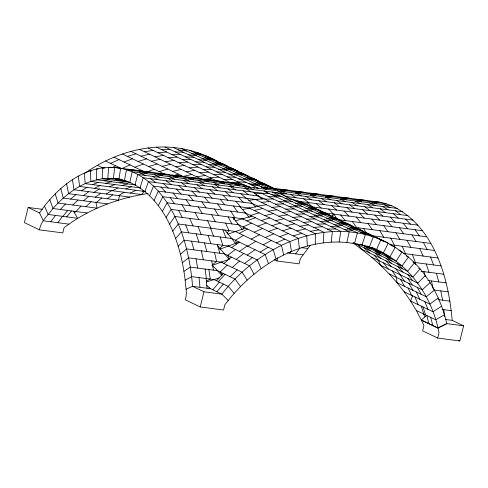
<?xml version="1.0" encoding="UTF-8"?>
<svg xmlns="http://www.w3.org/2000/svg" width="488" height="488" viewBox="0 0 488 488"><rect width="100%" height="100%" fill="white"/><g stroke="black" fill="none" stroke-linecap="round" stroke-linejoin="round"><path stroke-width="0.73" d="M228.183 300.535C250.051 273.054 280.484 251.247 315.291 244.189L315.333 233.697L251.174 202.929M315.291 244.189L323.263 242.884L323.892 232.306L255.364 199.439L248.715 200.373M238.809 183.952L238.919 182.469L230.58 182.689L156.569 147.187C130.869 148.724 106.055 158.429 85.058 173.112M323.263 242.884L331.206 242.158L332.407 231.525L256.145 194.95M208.779 287.859L221.887 294.148L228.201 300.541L224.883 304.719L223.571 310.014L200.22 306.952L185.147 299.724C187.654 293.404 185.416 286.694 185.172 280.185C184.104 271.481 182.561 262.837 180.45 254.321C177.162 241.536 172.557 229.043 166.091 217.508C155.995 199.543 139.91 183.183 118.981 179.188L120.621 168.281C87.053 162.272 57.291 186.898 39.522 212.927L43.395 220.808L68.942 224.157C92.238 207.65 119.81 197.872 147.901 193.51M331.206 242.158L339.081 242.005L340.856 231.361L261.3 193.205L254.205 193.315M339.081 242.005L346.858 242.432L349.201 231.818L264.069 190.991L268.906 193.919M129.765 182.433L132.193 171.764L126.471 169.708L120.621 168.281M42.334 209.328L28.151 207.467L24.4 222.619L39.473 229.848L62.806 232.904L64.111 227.615L68.942 224.157M39.473 229.848C40.785 221.229 48.08 215.281 52.966 208.504C59.207 201.446 66.191 195.017 74.036 189.771C87.919 180.359 105.365 175.918 121.933 179.572M200.22 306.952L203.966 291.8L192.577 286.34L186.056 289.238M310.35 245.214L300.394 258.573L299.083 263.868L276.934 260.964L277.751 257.658M452.211 320.354L463.6 325.819L459.849 340.972L437.699 338.068L439.011 332.779C432.118 295.691 407.687 261.202 371.728 247.562L383.257 253.095L388.241 243.25L306.714 204.197L299.272 201.385L291.543 199.141M119.584 195.737L118.425 200.202L68.582 193.669L66.563 183.817M134.975 184.934L137.781 174.448L132.193 171.764L391.803 205.784C434.21 225.993 448.38 277.16 452.187 320.354L445.544 319.481M140.025 187.996L143.204 177.736L137.781 174.448L397.391 208.461M144.912 191.619L148.437 181.621L143.204 177.736L263.581 193.504M412.616 295.82L410.585 301.023L416.319 310.472L421.303 320.061L437.882 328.015L446.862 323.623L463.6 325.819M149.596 195.786L153.47 186.087L148.437 181.621L258.396 196.03L262.087 199.177M154.08 200.476L158.277 191.119L153.47 186.087L257.03 199.659M332.206 216.739L333.402 214.067L328.601 209.035M158.332 205.674L162.839 196.694L158.277 191.119L252.217 203.429L255.59 207.04M162.339 211.359L167.14 202.794L162.839 196.694L250.124 208.132M306.58 204.435L307.678 202.483L312.369 206.906L413.08 220.106M166.091 217.508L171.16 209.395L167.14 202.794L245.641 213.079L249.331 217.611M233.654 219.606L234.826 217.733L230.806 211.139M169.562 224.102L174.887 216.465L238.766 224.834L242.469 229.665M50.758 221.778L55.461 215.397M57.846 222.705L62.543 216.324M289.695 253.083L290.976 251.344M295.6 253.858L299.876 248.056M172.746 231.105L178.303 223.974L236.497 231.599M227.115 232.989L228.97 230.617L225.554 223.101M332.029 216.361L333.841 214.122L337.495 219.582M62.842 216.367L67.734 210.444M66.636 216.861L71.522 210.938M212.847 289.811L219.295 282.113M216.867 291.739L223.315 284.04M175.631 238.498L181.396 231.904L231.702 238.498L235.796 243.805M144.332 191.381L141.508 194.535L79.581 186.422L78.361 176.04M60.347 209.474L65.41 204.027M76 211.524L81.057 206.076M216.489 280.765L223.278 273.469M218.288 281.631L225.078 274.329M375.87 237.363C395.42 245.33 412.952 258.304 425.304 275.519L417.801 283.168L380.683 265.362L371.606 257.164L352.976 242.719M178.199 246.245L184.153 240.218L228.841 246.074M219.417 248.807L222.888 245.293L220.131 236.979M227.292 265.118L220.192 271.987L222.266 274.836M230.104 276.739L237.205 269.876M72.797 204.99L78.007 200.043M85.912 206.711L91.122 201.757M425.304 275.519L430.08 282.595L422.26 289.762L389.15 273.884L380.683 265.362L378.194 260.317M357.515 228.89L358.631 227.884L359.131 229.299M421.303 320.061L426.811 315.327L428.836 323.678M180.45 254.321L186.562 248.88L224.565 253.858L229.293 259.604M223.943 263.514L231.33 257.103M232.178 267.467L239.571 261.056M70.626 199.073L75.969 194.639M83.485 200.757L88.828 196.322M96.343 202.441L101.687 198.006M430.08 282.595L434.405 290.086L426.292 296.753L396.976 282.692L389.15 273.884M182.366 262.69L188.618 257.859L222.418 262.288M212.054 265.039L216.605 261.525L214.549 252.546M235.387 249.453L227.737 255.383L229.439 258.579M236.168 259.421L243.811 253.498M244.592 263.465L252.241 257.542M434.405 290.086L438.261 297.967L429.879 304.097L404.131 291.751L396.976 282.692L396.506 277.416M83.35 195.609L88.804 191.705M95.3 197.17L100.754 193.272M107.25 198.738L112.704 194.84M231.574 247.629L239.443 242.207M239.394 251.381L247.264 245.958M247.215 255.126L255.084 249.71M183.946 271.322L190.314 267.119L217.459 270.675L222.003 275.567M438.261 297.967L441.622 306.208L433.015 311.777L410.585 301.023L404.131 291.751M243.488 235.387L235.423 240.279L236.454 243.073M247.764 246.202L255.834 241.31M260.11 252.119L268.174 247.227M81.423 190.741L86.962 187.386M93.818 192.364L99.357 189.015M106.207 193.986L111.752 190.637M118.602 195.609L124.147 192.26M74.328 212.585L76.165 211.548M441.622 306.208L444.489 314.772L435.686 319.762L416.319 310.472M185.172 280.185L191.631 276.623L214.622 279.636M206.339 281.198L210.218 279.063L208.894 269.553M111.843 167.787L115.638 165.78M239.266 233.362L247.495 229.018M251.21 239.089L259.439 234.746M263.154 244.817L271.383 240.474M94.349 188.356L99.955 185.568M112.35 190.716L117.956 187.929M130.345 193.071L135.957 190.283M110.617 163.37L118.981 159.588M130.022 164.883L121.658 168.665L105.591 160.961M139.129 171.056L141.062 170.184M251.442 223.12L243.079 226.902L243.561 228.976M254.187 232.227L262.55 228.451M265.295 237.558L273.658 233.776M276.409 242.884L284.772 239.108M92.574 184.598L98.222 182.39M109.19 186.776L114.845 184.568M125.812 188.954L131.467 186.745M142.435 191.131L143.844 190.582M219.874 249.209L239.144 242.066M124.001 161.998L132.462 158.801M134.895 167.225L143.356 164.023M147.199 171.916L154.245 169.244M246.843 220.911L255.297 217.715M257.81 226.176L266.271 222.973M268.778 231.434L277.239 228.238M279.746 236.698L288.207 233.496M211.975 265.509L228.652 259.427M227.701 234.24L245.519 228.067M206.394 282.021L219.081 277.977M235.283 220.936L251.906 216.086M127.441 156.392L135.963 153.781M138.043 161.479L146.571 158.868M148.651 166.56L157.179 163.956M159.259 171.648L167.78 169.043M174.124 175.43L178.388 174.131M259.079 212.829L250.551 215.434L250.71 216.892M261.22 220.552L269.748 217.947M271.889 225.669L280.417 223.065M282.558 230.787L291.086 228.177M293.227 235.905L301.755 233.294M105.609 183.354L111.282 181.725M122.006 185.501L127.679 183.872M138.409 187.654L139.83 187.246M242.56 209.541L258.152 206.271M140.989 156.191L149.542 154.184M151.548 161.26L160.107 159.253M162.114 166.323L170.672 164.316M172.679 171.392L181.231 169.385M191.796 174.448L183.238 176.455L130.936 151.371M254.23 210.499L262.782 208.498M264.856 215.598L273.408 213.591M275.476 220.692L284.034 218.691M286.102 225.791L294.661 223.785M296.728 230.885L305.287 228.878M204.094 179.346L210.761 178.047L210.969 180.188M103.895 180.755L109.568 179.712M119.78 182.835L125.453 181.798M144.521 151.774L153.073 150.377M154.964 156.788L163.523 155.391M165.414 161.796L173.966 160.399M175.863 166.804L184.415 165.414M186.306 171.819L194.858 170.422M196.756 176.827L205.308 175.43M257.853 206.131L266.405 204.734M268.345 211.164L276.897 209.767M278.837 216.196L287.389 214.799M289.329 221.229L297.881 219.832M299.821 226.261L308.373 224.864M310.313 231.288L318.865 229.897M158.1 152.787L166.615 152.006M168.549 157.801L177.065 157.02M178.998 162.815L187.52 162.034M189.454 167.829L197.969 167.049M199.903 172.837L208.419 172.057M210.352 177.852L218.874 177.071M261.409 202.337L269.925 201.556M271.895 207.369L280.411 206.589M282.381 212.396L290.897 211.615M292.867 217.428L301.383 216.648M303.353 222.455L311.875 221.674M313.839 227.487L322.361 226.706M116.955 180.682L122.604 180.231M255.364 199.439L264.112 198.769M156.569 147.187C177.711 145.869 198.909 151.152 217.422 161.327M161.589 149.596L170.037 149.438M171.989 154.586L180.438 154.428M182.39 159.576L190.839 159.411M192.791 164.56L201.239 164.401M203.191 169.549L211.633 169.391M213.585 174.539L222.034 174.375M223.986 179.523L232.434 179.364M264.874 199.135L273.323 198.97M275.293 204.13L283.735 203.972M285.712 209.126L294.154 208.968M296.125 214.122L304.573 213.964M306.543 219.118L314.992 218.959M316.962 224.12L325.411 223.955M327.381 229.116L335.829 228.951M212.408 180.761L214.494 180.798M119.06 168.372L122.067 168.451M133.901 170.397L137.659 170.495M148.736 172.423L151.744 172.496M167.335 174.539L168.836 174.582M182.921 176.583L184.427 176.626M197.762 178.608L200.019 178.669M115.223 179.267L120.823 179.413M286.804 190.351L289.811 190.43M301.474 192.351L305.232 192.455M316.139 194.352L320.653 194.474M331.559 196.377L333.066 196.414M349.988 198.476L351.488 198.512M365.408 200.495L366.909 200.531M372.789 201.465C379.329 201.709 385.746 203.374 391.803 205.784M279.185 189.32L282.125 189.423M175.064 151.847L183.409 152.305M185.483 156.849L193.827 157.307M195.908 161.845L204.252 162.303M206.332 166.841L214.677 167.305M216.751 171.843L225.096 172.301M227.176 176.839L235.521 177.303M237.601 181.841L245.946 182.299M253.18 188.026L254.699 188.106M256.969 188.234L258.488 188.313L173.356 147.486M268.217 196.524L276.562 196.981M278.648 201.526L286.993 201.989M289.079 206.534L297.424 206.991M299.51 211.536L307.855 211.993M309.941 216.538L318.286 216.995M320.372 221.54L328.717 221.997M330.803 226.542L339.148 226.999M261.3 193.205L269.675 193.681M178.382 149.895L186.593 150.969M188.429 154.714L196.64 155.788M198.476 159.533L206.686 160.607M208.529 164.352L216.733 165.426M218.575 169.171L226.786 170.245M228.622 173.99L236.832 175.064M238.669 178.809L246.879 179.883M248.721 183.628L256.926 184.708M251.131 184.787L259.341 185.861M270.505 187.904L380.237 202.294M110.886 167.616L108.671 167.329L107.836 178.297L125.617 180.627M250.246 187.233L244.567 185.184L126.471 169.708L124.428 180.517L125.904 180.713M261.684 187.429L386.081 203.722M104.822 168.098L102.608 167.811L102.187 178.748L130.516 182.457M98.003 169.123L96.52 168.927L96.514 179.791L135.664 184.915M271.407 194.511L279.618 195.59M280.521 193.15L285.895 196.432L402.814 211.749M273.841 195.676L282.046 196.756M296.954 201.08L408.047 215.635M283.888 200.495L292.092 201.575M293.935 205.314L302.145 206.394M140.648 187.947L90.841 181.42L90.439 170.678M303.981 210.133L312.192 211.213M323.971 212.829L417.887 225.133M145.406 191.522L85.186 183.634L84.375 173.051M314.028 214.952L322.239 216.031M338.196 219.673L422.449 230.714M324.081 219.771L332.285 220.851M129.778 197.073L74.036 189.771L72.413 179.639M334.127 224.59L342.332 225.669M354.465 227.341L426.75 236.808M344.174 229.409L352.385 230.489M243.744 218.905L171.16 209.395C184.269 232.898 190.405 259.683 192.577 286.34L210.499 288.683L206.772 285.37M371.307 235.619L430.77 243.408M107.506 203.905L63.239 198.104L60.829 188.575M389.741 244.616L434.497 250.478M346.858 242.432L362.005 245.013L376.407 249.85L380.896 239.773C323.33 215.434 257.627 247.392 221.887 294.148L203.966 291.8M403.314 253.461L437.913 257.993M87.114 212.981L52.966 208.504L49.806 199.732M301.779 247.672L307.684 248.447M413.208 262.276L441.006 265.917M287.481 252.79L303.005 254.827M421.083 271.261L443.763 274.232M427.866 280.496L446.172 282.894M434.198 290.037L448.228 291.873M438.108 299.589L449.924 301.139M442.384 309.477L451.241 310.642M359.528 199.568L365.469 200.361M328.705 195.529L334.646 196.322M344.113 197.549L350.055 198.341M282.467 189.472L288.408 190.265M297.881 191.491L303.817 192.284M313.29 193.51L319.231 194.303M207.43 179.639L213.372 180.432M216.574 180.834L222.174 181.585M176.241 175.552L182.183 176.345M191.839 177.595L197.774 178.388M129.448 169.421L135.389 170.214M145.046 171.465L150.987 172.258M160.644 173.508L166.585 174.301M118.981 179.188L113.442 178.443L114.686 167.488L238.821 183.769L244.567 185.184M191.613 153.378L199.653 155.068M202.032 158.374L210.072 160.064M212.445 163.37L220.484 165.06M222.857 168.366L230.897 170.056M233.27 173.362L241.31 175.052M243.689 178.358L251.729 180.041M254.102 183.348L262.141 185.037M284.87 198.11L292.91 199.799M295.289 203.106L303.329 204.789M305.701 208.095L313.741 209.785M316.114 213.091L324.154 214.781M326.527 218.087L334.567 219.777M336.946 223.083L344.985 224.773M347.358 228.079L355.398 229.769M261.086 186.703L271.316 189.039M271.456 188.045L277.465 189.49M372.85 201.331L378.694 202.758M357.539 199.324L363.383 200.751M342.228 197.317L348.072 198.744M326.917 195.31L332.761 196.737M311.606 193.303L317.45 194.73M296.289 191.296L302.139 192.723M280.978 189.289L286.828 190.723M220.893 181.42L226.737 182.847M205.411 179.389L211.255 180.816M189.93 177.364L195.773 178.791M174.448 175.332L180.292 176.76M158.966 173.301L164.816 174.734M143.49 171.276L149.334 172.703M128.008 169.244L133.852 170.678M194.633 152.659L202.471 154.958M205.009 157.636L212.853 159.936M215.391 162.62L223.23 164.913M225.773 167.597L233.612 169.891M236.155 172.575L243.994 174.869M246.531 177.553L254.376 179.846M256.914 182.53L264.752 184.83M298.137 202.3L305.976 204.6M308.52 207.284L316.358 209.578M318.902 212.262L326.74 214.555M329.278 217.239L337.116 219.533M339.66 222.217L347.499 224.511M350.042 227.194L357.881 229.494M360.425 232.178L368.263 234.472M371.313 201.788L377.041 203.85M355.984 199.781L361.706 201.837M340.648 197.774L346.376 199.83M325.319 195.761L331.047 197.823M309.99 193.754L315.712 195.81M294.654 191.747L300.382 193.803M279.325 189.734L285.053 191.796M263.502 188.246L266.692 189.387L181.566 148.559M234.325 183.842L240.053 185.898M218.813 181.81L224.535 183.866M203.295 179.773L209.023 181.835M187.782 177.742L193.51 179.797M172.264 175.71L177.992 177.766M156.752 173.679L162.48 175.735M141.233 171.642L146.961 173.704M207.491 157.368L215.104 160.259M217.91 162.364L225.517 165.255M228.329 167.36L235.936 170.251M238.742 172.356L246.355 175.247M249.161 177.351L256.767 180.243M259.573 182.347L267.186 185.239M311.155 207.083L318.762 209.974M321.574 212.079L329.18 214.97M331.986 217.075L339.599 219.966M342.405 222.071L350.012 224.962M352.818 227.066L360.431 229.958M363.237 232.062L370.843 234.954M265.74 185.3L273.579 188.307M220.478 162.839L227.829 166.316M230.885 167.829L238.229 171.306M241.286 172.813L248.63 176.296M251.686 177.803L259.03 181.286M262.087 182.793L269.437 186.27M318.182 209.694L331.206 215.897M334.262 217.41L341.612 220.887M344.662 222.4L352.013 225.877M355.069 227.384L362.413 230.867M365.469 232.373L372.814 235.856M372.753 248.087L378.23 250.679M384.422 204.814L390.01 207.491M369.654 202.88L375.241 205.558M354.886 200.946L360.473 203.624M340.118 199.012L345.705 201.69M325.35 197.073L330.937 199.757M310.582 195.139L316.169 197.817M295.82 193.205L301.401 195.883M281.051 191.272L286.633 193.95M205.051 155.44L274.024 188.472M277.483 190.802L283.064 193.48M390.607 245.055L395.298 247.306L389.833 256.871L367.318 246.068M197.445 152.549L275.012 189.747M299.272 201.385L373.283 236.881L369.312 247.154L367.305 246.19M398.897 250.405L402.039 251.912L396.116 261.165L361.718 244.665M189.606 150.249L269.162 188.405M406.425 256.096L408.432 257.06L402.075 265.96L354.471 243.128M413.116 262.08L414.458 262.721L407.694 271.243L361.962 249.307L357.826 244.738M418.747 268.241L420.089 268.882L412.94 276.989L371.606 257.164M165.017 147.028L247.507 186.593M247.691 186.898L253.272 189.576M242.951 186.276L248.538 188.96M360.12 244.11L362.005 245.013L365.445 234.588L280.307 193.754L272.28 192.071L357.405 232.898L354.508 243.439L353.172 242.792M228.183 184.342L233.77 187.02M148.047 147.968L217.611 181.335M213.415 182.408L219.002 185.086M139.495 149.365L201.959 179.328M198.646 180.475L204.234 183.153M248.971 207.98L306.781 235.704L307.318 246.056M183.878 178.541L189.466 181.219M122.415 153.982L165.225 174.509M244.451 212.512L298.253 238.315L299.37 248.49M169.116 176.601L174.698 179.285M154.348 174.667L159.93 177.345M113.954 157.179L143.746 171.471M242.237 218.703L289.793 241.517L291.482 251.472M139.58 172.734L145.162 175.412M237.131 224.047L281.43 245.293L283.687 254.992M97.362 165.304L103.389 168.195M235.253 231.44L273.201 249.636L276.013 259.043M458.482 340.313L459.849 340.972M89.292 170.196L91.305 171.16M230.842 238.083L265.136 254.529L268.491 263.605M274.189 259.647L276.934 260.964M437.699 338.068L422.626 330.84L423.938 325.551L421.321 320.067L437.901 328.015L446.837 323.623L444.489 314.772M228.134 245.982L257.261 259.951L261.153 268.656M224.425 253.791L249.618 265.875L254.028 274.183M220.997 262.099L242.231 272.286L247.141 280.155M216.233 270.09L235.124 279.148L240.517 286.554M213.951 279.551L228.335 286.45L234.191 293.361M28.151 207.467L39.54 212.933M269.583 186.343L273.426 188.52M378.194 238.431L383.324 241.383M367.696 233.398L372.185 235.978M357.192 228.36L361.041 230.574M346.694 223.327L352.47 226.639M336.195 218.288L340.685 220.869M264.447 183.878L269.577 186.825M253.949 178.846L258.439 181.42M243.451 173.807L245.373 174.911M373.204 248.27L379.786 252.052M232.947 168.775L236.796 170.983M222.449 163.736L227.579 166.683M212.402 158.917L215.611 160.759M325.124 212.981L328.4 214.885M382.623 206.528L388.045 209.816M367.293 204.515L372.716 207.809M351.964 202.508L357.381 205.796M336.629 200.501L342.051 203.789M321.299 198.494L326.722 201.782M305.97 196.481L311.387 199.769M290.635 194.474L296.057 197.762M245.562 188.569L250.984 191.857M230.061 186.538L235.484 189.826M214.555 184.507L219.978 187.795M199.055 182.475L204.478 185.763M183.555 180.444L188.972 183.732M168.049 178.413L173.472 181.701M152.549 176.381L157.972 179.669M384.812 254.461L391.089 258.756M374.265 249.405L380.548 253.699M365.61 245.635L370.002 248.642M252.991 192.119L258.396 196.03M395.426 210.779L400.666 214.671M380.115 208.779L385.355 212.664M364.804 206.772L370.044 210.657M349.493 204.765L354.733 208.65M334.182 202.758L339.416 206.644M318.871 200.751L324.105 204.637M303.56 198.744L308.794 202.63M243.305 190.851L248.538 194.736M227.853 188.826L233.087 192.711M212.396 186.8L217.636 190.686M196.945 184.775L202.178 188.661M181.493 182.75L186.727 186.636M166.036 180.725L171.276 184.61M150.585 178.7L155.825 182.585M285.895 196.432L287.036 197.292M386.069 256.346L392.029 261.141M375.248 251.155L381.207 255.956M364.42 245.964L370.386 250.765M357.393 243.829L359.558 245.574M393.279 213.701L398.312 218.166M377.871 211.682L382.903 216.147M362.456 209.663L367.488 214.128M347.047 207.644L352.08 212.109M331.633 205.625L336.665 210.09M316.224 203.606L321.25 208.071M240.932 193.736L245.964 198.207M225.389 191.705L230.415 196.17M209.84 189.667L214.873 194.132M194.297 187.63L199.33 192.095M178.748 185.593L183.781 190.058M163.206 183.555L168.238 188.02M397.055 263.55L402.667 268.833M386.057 258.28L391.675 263.563M375.065 253.01L380.683 258.286M364.072 247.733L369.684 253.016M246.818 198.317L252.217 203.429M405.699 219.136L410.506 224.169M390.278 217.117L395.085 222.15M374.857 215.098L379.664 220.125M359.436 213.073L364.243 218.106M344.016 211.054L348.822 216.086M238.473 197.225L243.28 202.258M222.949 195.194L227.756 200.22M207.424 193.156L212.231 198.189M191.9 191.125L196.707 196.158M176.375 189.088L181.182 194.12M160.851 187.056L165.658 192.089M212.573 265.551L217.459 270.675M397.647 266.424L402.893 272.17M385.831 260.757L391.083 266.503M374.022 255.096L379.267 260.836M240.035 206.808L245.641 213.079M217.709 245.836L224.565 253.858M232.703 217.459L238.766 224.834M403.118 223.199L407.681 228.774M387.502 221.155L392.065 226.731M371.886 219.106L376.449 224.687M356.27 217.062L360.833 222.638M340.655 215.013L345.211 220.594M235.948 201.294L240.511 206.875M220.222 199.238L224.785 204.814M204.496 197.176L209.059 202.752M188.771 195.115L193.333 200.69M173.045 193.053L177.608 198.628M224.87 230.08L231.702 238.498M407.919 274.579L412.781 280.759M395.67 268.705L400.532 274.884M383.422 262.831L388.283 269.01M415.068 229.744L419.363 235.844M399.385 227.689L403.686 233.789M383.702 225.633L388.003 231.733M368.025 223.583L372.32 229.677M352.342 221.528L356.643 227.628M233.386 205.942L237.686 212.036M217.593 203.868L221.894 209.968M201.806 201.8L206.101 207.9M186.013 199.732L190.314 205.832M170.221 197.664L174.521 203.764M411.951 295.502L412.458 296.228M407.755 278.349L412.214 284.943M400.001 274.628L404.46 281.228M392.248 270.913L396.701 277.507M411.982 234.874L416.002 241.475M395.86 232.764L399.879 239.364M379.743 230.653L383.763 237.247M363.621 228.536L366.177 232.739M214.506 208.998L218.526 215.598M198.207 206.863L202.227 213.463M181.908 204.728L185.928 211.328M73.511 211.2L77.72 218.313L48.074 214.433L44.56 206.089M417.234 287.353L421.266 294.343M408.852 283.333L412.885 290.323M400.471 279.313L404.497 286.297M423.389 242.438L427.11 249.508M407.059 240.303L410.786 247.373M390.729 238.162L394.457 245.232M228.195 216.867L231.922 223.937M211.646 214.696L215.373 221.766M195.096 212.53L198.817 219.6M178.541 210.359L182.268 217.428M423.456 313.894L424.956 316.785M416.24 291.934L419.832 299.278M408.053 288.005L411.64 295.35M419.729 248.544L423.145 256.054M402.173 246.245L405.589 253.754M207.601 220.747L211.017 228.262M189.655 218.398L193.071 225.913M424.859 301.688L427.994 309.368M414.965 296.942L418.1 304.622M430.526 257.024L433.618 264.954M412.384 254.644L415.477 262.575M222.864 229.817L225.956 237.741M210.468 228.189L213.567 236.119M198.079 226.566L201.172 234.496M185.684 224.944L188.777 232.874M422.968 306.958L425.64 314.943M421.175 306.098L423.846 314.083M426.238 263.984L428.995 272.298M414.745 262.477L415.434 264.557M208.144 235.411L210.901 243.719M196.164 233.837L198.921 242.152M55.235 193.889L58.029 203.057L97.051 208.169L95.941 202.392M436.382 273.268L438.791 281.93M423.993 271.645L425.402 276.696M217.355 244.567L219.771 253.229M204.448 242.878L206.857 251.54M191.534 241.182L193.95 249.85M430.66 317.353L432.856 325.606M431.404 280.96L433.301 289.25M201.331 250.814L203.386 259.793M440.847 290.909L442.537 300.169M211.719 260.885L213.415 270.145M196.005 258.829L197.695 268.089M205.076 269.053L206.4 278.563M443.86 309.673L444.513 316.395M206.101 278.52L207.046 288.231M199.019 277.593L199.964 287.304"/></g></svg>
